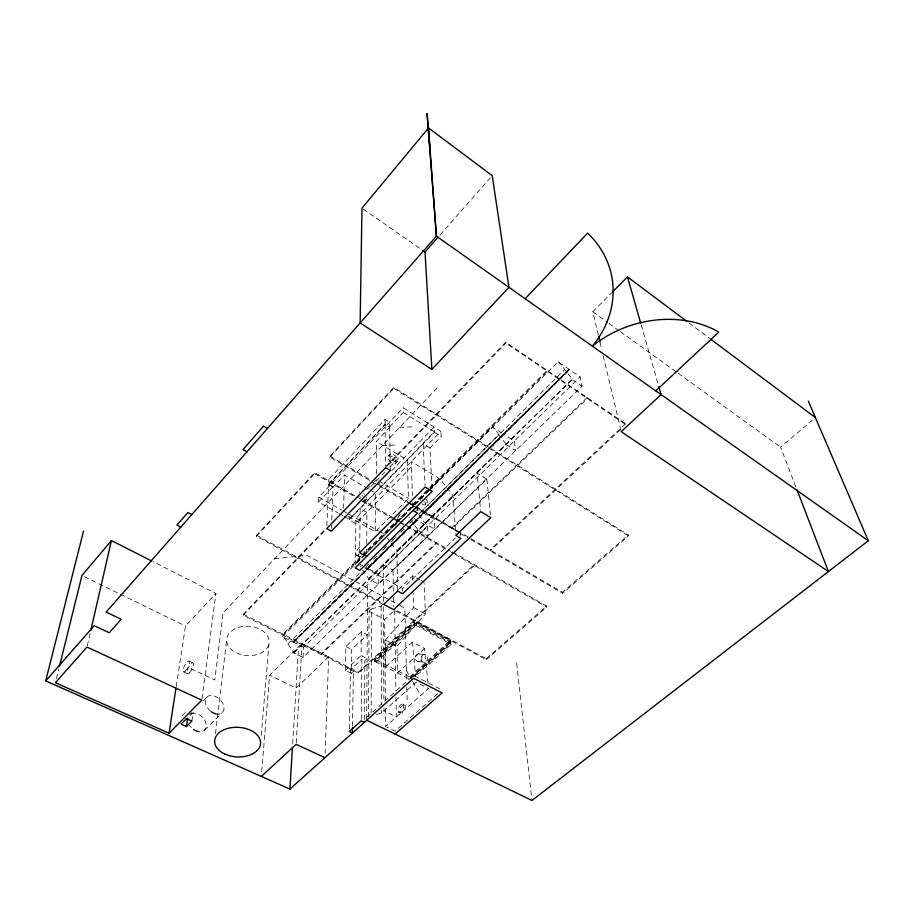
<?xml version="1.0" encoding="UTF-8"?>
<svg xmlns="http://www.w3.org/2000/svg" width="914" height="914" viewBox="0 0 914 914"><rect width="100%" height="100%" fill="white"/><g stroke="black" fill="none" stroke-linecap="round" stroke-linejoin="round"><path stroke-width="0.69" stroke-dasharray="4.57 3.43" d="M374.363 661.142L374.363 658.937L413.928 622.194L414.842 622.685L414.91 624.879L375.277 661.61L374.363 661.142L413.996 624.388L413.928 622.194M371.141 713.069L371.438 608.964L381.092 606.108L382.532 604.725M368.582 716.782L369.085 611.226L371.438 608.964M366.697 718.861L367.542 582.504M362.481 569.822L368.959 579.042L378.225 584.08L582.035 386.234L580.082 376.854L569.308 369.45L292.777 642.211L293.405 642.531L416.944 520.055L427.535 526.19L427.992 536.107L303.037 657.429L293.908 652.882L287.807 643.673A10.134 6.295 44.7 0 0 282.529 636.772L292.948 642.016L416.624 519.86L414.248 518.489M364.389 719.547L364.857 660.651L367.074 658.583L361.099 655.532L361.361 631.711L367.211 634.762L351.684 649.466L351.25 673.344L345.298 670.362L345.858 646.484L361.361 631.711M366.64 553.644L366.708 545.098M366.708 543.67L366.937 512.331L360.185 508.47L359.613 552.616M378.225 584.08L378.202 574.038L367.222 568.154L503.191 433.944L503.843 434.367M361.259 719.432L361.875 659.131L364.857 660.651M358.437 673.207L358.448 672.156L474.297 564.452L474.377 565.469L358.437 673.207L243.17 615.225L243.273 614.174L326.047 528.406M357.454 562.967A10.614 5.85 45 0 0 356.791 562.43L362.824 556.283M352.507 726.07L353.421 671.322L350.45 669.825L361.875 659.131M355.215 565.115L355.992 518.192L440.879 431.294L403.154 407.77L318.837 497.159L318.586 501.98L338.169 513.028M349.319 728.789L350.45 669.825M411.46 466.883L355.912 523.585L349.171 519.78L349.239 516.821M343.595 508.184L344.521 475.086L368.491 489.013L385.937 470.984M337.974 580.104L338.009 579.065M325.121 753.41L328.652 656.892L302.008 643.479L269.619 675.24L261.553 773.61M331.474 528.338L331.588 525.504M331.805 519.826L333.05 487.208L344.521 475.086M318.586 501.98L333.062 486.671L333.244 481.872L328.823 479.324L385.068 419.446L389.547 422.188L389.615 426.884L385.114 424.142L385.068 419.446M326.858 525.767L328.594 484.66L385.125 424.656L389.615 427.409L390.232 470.47M333.062 486.671L328.617 484.123L328.823 479.324M459.411 532.885L329.92 457.137L329.954 456.132L393.785 387.342L628.261 534.976L628.478 535.981L562.647 593.277L470.402 539.317M383.229 604.394L256.423 536.324L314.587 473.646L314.644 472.641L355.489 496.131M303.037 657.429L303.619 647.238L427.535 526.19M296.227 742.933L302.008 643.479M292.686 743.55L298.364 650.174M293.405 642.531L569.308 369.45M261.244 735.37L269.082 642.736A21.262 14.715 4 0 0 238.588 627.37A21.262 14.715 4 0 0 236.029 652.733A21.262 14.715 4 0 0 269.082 642.736M256.423 536.324L256.526 535.296L314.644 472.641M215.498 733.714L226.695 639.457M202.017 698.742L215.933 593.494L152.969 561.619M191.883 721.066L193.025 712.726L188.513 717.261M176.196 686.643L185.508 626.01L215.933 593.494M87.31 645.684L90.475 631.86M56.428 678.599L58.804 668.979M427.992 683.009L424.53 648.414L412.511 642.074L385.525 666.854L385.297 640.143L413.734 607.639L413.299 593.826M439.954 235.058L490.361 177.762M424.53 648.414L397.487 672.967L397.007 646.267L425.456 613.991L424.199 583.578M329.92 457.137L393.797 388.313L393.785 387.342M328.617 484.123L385.114 424.142M389.615 426.884L403.28 412.431L403.154 407.77M376.408 473.943L376.351 441.428L389.615 427.409M437.121 387.947L223.119 612.826L214.779 679.913L190.192 668.294M388.222 456.029L390.084 454.087M385.891 466.391L505.762 342.179L625.644 423.73L625.884 424.713L505.888 343.127L505.762 342.179M243.17 615.225L326.001 529.434M386.896 466.369L505.888 343.127M366.708 489.63L369.622 486.614M374.477 481.598L376.408 479.599M389.81 466.974L400.469 455.96M395.522 463.592A5.267 2.536 43.9 0 0 391.798 456.577A5.267 2.536 43.9 0 0 388.279 459.274A5.267 2.536 43.9 0 0 395.522 463.592L397.384 461.661A5.267 2.536 43.9 0 0 393.66 454.646A5.267 2.536 43.9 0 0 390.141 457.331A5.267 2.536 43.9 0 0 397.384 461.661M377.893 484.946L379.858 482.923M391.695 470.733L434.081 427.055L434.39 432.276L349.171 519.78M364.412 501.615L366.206 499.775M432.048 488.499L429.934 448.031L441.211 436.515L440.879 431.294M182.24 715.731L187.644 710.269M189.449 714.599L191.403 712.634M203.137 700.832L207.044 696.891M598.339 335.175L592.798 311.754L611.626 292.834M348.337 516.467L375.311 531.708L408.467 498.416L407.301 460.085L376.351 441.428M361.053 556.066L282.86 634.099L282.78 635.15L362.047 556.1M362.047 555.084L397.133 520.077L397.144 521.094M412.682 504.562L547.166 370.353L547.337 371.312L363.041 555.106M379.596 531.56L384.566 534.37L430.014 489.059M431.02 488.053L440.114 478.982L453.036 495.651L455.766 534.153M363.829 555.289L428.175 491.149M429.18 490.144L492.52 427.009L503.34 433.922M356.791 562.43L362.824 556.409M363.829 555.415L428.186 491.264M428.849 490.681L558.088 361.738L568.976 369.222L367.222 568.428M282.529 636.772L405.942 513.794A10.922 5.518 45.1 0 1 406.627 514.354M422.211 497.719L420.303 499.615A3.519 1.714 45.2 0 0 419.983 500.518M422.119 503.888A3.519 1.714 45.2 0 0 425.181 504.677L427.089 502.78M384.714 547.84L386.736 545.852M392.803 539.854L395.831 536.861M400.88 531.857L403.908 528.863M409.975 522.865L413.002 519.872M419.069 513.874L498.77 434.698A11.482 4.867 45.3 0 0 492.543 427.124L492.52 427.009M558.088 361.738L558.111 361.853A11.905 4.307 45.4 0 1 564.658 369.61L418.658 514.354L425.467 523.768L434.824 529.195L434.299 519.289L423.708 513.234M287.876 643.924L361.476 571.17M365.497 567.183L369.53 563.207M373.563 559.219L377.596 555.232M382.635 550.251L386.668 546.264M391.718 541.282L394.734 538.289M400.789 532.302L403.805 529.32M409.86 523.334L411.78 521.094M423.239 513.211L568.999 369.347L569.548 369.942L423.879 513.599L423.228 512.948M293.268 642.176L569.331 369.576M293.428 642.256L417.115 520.272M204.473 730.195L222.251 712.669M397.647 589.759L396.904 550.674L453.036 495.651M368.959 578.493L506.139 444.078L498.884 434.95M425.444 523.219L572.415 379.219L564.783 369.862M293.942 652.322L506.139 444.078M383.731 601.549L383.469 564.852L572.415 379.219M293.908 652.882L418.646 530.726L411.871 521.346M378.202 574.038L580.082 376.854M393.374 591.335L393.043 570.153L486.808 479.13L477.085 473.144L480.604 510.298M398.493 589.461L412.717 575.854L419.572 579.659M328.652 656.892L296.056 688.048L269.619 675.24M402.583 591.164L402.526 588.536L455.401 538.049M385.354 700.81L384.703 619.521L393.523 611.169M345.298 670.362L361.099 655.532M351.25 673.344L353.421 671.322M625.644 423.73L490.018 549.828L490.121 550.845L621.703 428.586M375.277 661.61L375.277 659.405L414.842 622.685M408.432 678.565L376.191 662.079L376.18 659.874L415.756 623.177L451.15 642.154L451.288 644.347L415.607 676.326M416.476 622.514L417.184 621.851L450.808 639.903L450.945 642.108L450.225 642.748L416.544 624.708L416.476 622.514L450.088 640.554L450.396 643.867L413.676 676.817M376.191 662.079L415.824 625.37L415.756 623.177M416.544 624.708L417.184 621.851M409.586 676.977L449.38 641.205L449.505 643.399L409.643 679.182L409.586 676.977L376.18 659.874M450.088 640.554L450.808 639.903M410.466 677.434L450.259 641.674M366.708 717.307L413.459 675.309L442.01 689.979M411.346 677.88L451.15 642.154M376.385 714.451L381.641 712.977L416.121 682.187L428.54 688.539L385.559 726.481L385.4 706.511M437.737 693.715L395.031 731.086L386.748 727.053M395.648 611.055L486.317 659.725L486.225 658.686L546.641 606.062L448.306 549.508M562.647 593.277L562.487 592.249L628.261 534.976M486.317 659.725L546.789 607.079L546.641 606.062M795.843 486.842L780.579 447.14L813.22 419.423M274.554 558.762L306.841 555.289L389.775 600.075M399.258 427.729L412.66 426.747M382.223 445.632L395.156 445.015M418.703 653.75L424.359 654.538M417.549 661.348L424.073 662.307M183.588 671.927L187.473 673.755M189.038 661.005L192.9 662.844M84.499 576.745L185.508 626.01M398.63 712.177L400.161 712.931M403.108 703.963A4.696 2.159 -63.8 0 1 401.269 711.275A4.696 2.159 -63.8 0 1 398.253 708.978A4.696 2.159 -63.8 0 1 403.108 703.963L404.639 704.728A4.684 2.159 -63.8 0 1 402.8 712.04A4.684 2.159 -63.8 0 1 399.784 709.744A4.684 2.159 -63.8 0 1 404.639 704.728M293.28 642.039L303.619 647.238M243.273 614.174L358.448 672.156M374.363 658.937L375.277 659.405M345.858 646.484L351.684 649.466M385.297 640.143L397.007 646.267M369.085 611.226L384.703 619.521M413.996 624.388L414.91 624.879M415.824 625.37L449.505 643.399M450.396 643.867L451.288 644.347M256.526 535.296L383.229 603.354M396.882 610.689L486.225 658.686M391.032 600.749L398.573 604.828M399.829 605.502L404.856 608.221L406.661 681.684M413.734 607.639L425.456 613.991M359.145 563.595L367.222 568.154M364.697 567.822L402.526 588.536M356.437 555.186L358.871 556.523M383.469 564.852L393.043 570.153M420.714 580.299L424.142 582.195M339.391 513.725L343.07 515.793M344.292 516.479L349.194 519.243L434.356 431.751L403.28 412.431M318.837 497.159L341.985 510.263M343.207 510.949L346.863 513.028M349.297 514.399L378.35 530.851M356.723 496.839L360.436 498.975M361.498 499.581L392.62 517.473M393.397 517.93L398.801 521.037M399.601 521.494L447.072 548.788M314.587 473.646L355.158 496.953M362.709 501.295L392.186 518.238M393.26 518.855L449.094 550.936M450.328 551.645L454.041 553.781M454.715 554.17L546.789 607.079M395.968 522.26L413.722 504.562M328.594 484.66L333.05 487.208M418.646 530.726L427.992 536.107M417.127 520.546L416.624 519.86M369.622 489.676L375.288 492.966L375.311 531.708M415.059 508.047L423.376 512.914M329.954 456.132L370.593 479.919M377.973 484.249L407.701 501.649M408.752 502.266L562.487 592.249M418.623 508.698L457.491 531.445M460.542 533.548L469.248 538.643M378.784 480.993L408.467 498.416M440.114 478.982L411.277 461.593L412.431 495.319M429.934 448.031L423.113 443.85L425.033 485.677M434.39 432.276L441.211 436.515M393.797 388.313L628.478 535.981M506.207 444.615L515.656 450.625L514.376 440.982L503.683 434.264M572.518 379.733L582.035 386.234M363.132 209.009L421.525 249.591M592.798 311.754L607.764 322.551M608.918 323.385L619.292 330.857M620.446 331.691L676.897 372.386M678.051 373.22L780.579 447.14M688.973 322.939L709.481 338.283M387.159 537.798L390.404 542.093M391.215 543.167L396.904 550.674M406.387 670.533L411.883 680.13M412.568 681.33L420.806 695.725M641.16 324.813L658.354 385.034M599.972 342.065L601.606 348.954M603.24 355.843L620.869 430.254M555.369 489.07L555.529 490.075M516.661 663.37L531.788 799.065M486.808 479.13L490.498 514.936M477.394 439.977L477.485 440.971M412.511 642.074L415.619 676.657M460.485 533.193L460.679 535.787M417.39 507.978L417.492 510.56M412.671 502.437L412.854 507.853M412.682 506.664L412.682 506.779A10.968 5.473 45.1 0 1 413.368 507.35M414.419 620.115L414.453 621.154M412.717 575.854L412.854 580.002M406.799 687.259L407.107 699.804M394.608 610.141L395.933 691.327M396.025 697.028L396.345 716.964L383.994 710.875L383.96 706.602M393.466 596.979L393.614 606.862M385.125 424.656L385.537 466.3M383.263 606.885L383.926 700.901M381.092 606.108L381.595 704.42M381.629 710.121L381.641 712.977M191.163 713.571A10.831 7.563 44.3 0 1 205.547 721.957A10.831 7.563 44.3 0 1 198.304 731.543M191.3 727.51A10.831 7.563 44.3 0 1 189.541 725.293M210.471 711.115A10.957 7.461 44.4 0 1 207.878 696.297A10.957 7.461 44.4 0 1 222.97 703.849A10.957 7.461 44.4 0 1 216.104 713.937M402.8 506.196A2.057 1.577 -1.5 0 1 403.177 505.899M359.076 554.238A5.176 2.022 -60.8 0 1 356.06 554.17A5.176 2.022 -60.8 0 1 358.642 547.943A5.176 2.022 -60.8 0 1 362.115 546.915M364.218 551.188A5.164 2.034 -60.8 0 1 363.715 552.387M360.722 556.26A5.164 2.034 -60.8 0 1 358.916 553.073M366.64 497.524A5.164 2.651 43.9 0 1 364.675 500.095M360.516 497.707A5.164 2.651 43.9 0 1 359.659 496.679M359.053 492.349A5.164 2.651 43.9 0 1 359.728 492.052M363.738 493.526A5.164 2.651 43.9 0 1 364.732 494.428M364.846 499.364A5.164 2.651 43.8 0 1 361.875 501.706M361.944 495.377A5.164 2.651 43.8 0 1 362.938 496.279M406.49 508.39A2.057 1.577 -1.5 0 1 405.702 509.441M424.622 501.706A3.519 1.714 45.2 0 1 425.181 504.677M425.935 499.124A3.519 1.714 45.2 0 1 427.238 502.62A3.519 1.714 45.2 0 1 424.027 502.003M421.948 498.096A3.519 1.714 45.2 0 1 422.622 497.513M409.129 516.878A10.922 5.518 45.1 0 1 409.678 517.575M415.881 509.886A10.968 5.473 45.1 0 1 416.43 510.583M359.888 565.423A10.614 5.85 45 0 1 360.904 566.783M411.014 504.768A14.544 5.918 -59.9 0 1 413.471 506.63M396.31 523.733A14.544 5.918 -59.9 0 1 400.286 513.965M410.809 504.642A14.544 5.918 -59.9 0 1 413.265 506.505M395.842 526.35A14.544 5.918 -59.9 0 1 399.441 514.925M321.237 653.419L321.191 654.47L436.401 543.647L436.344 542.63L321.237 653.419M587.108 397.51L451.984 527.572L452.053 528.589L587.314 398.481L587.108 397.51M420.794 660.342A3.873 3.313 -81.4 0 0 419.549 653.887A3.873 3.313 -81.4 0 0 415.299 658.617A3.873 3.313 -81.4 0 0 420.794 660.342M426.461 661.165A3.896 3.325 -81.5 0 0 425.216 654.664A3.896 3.325 -81.5 0 0 420.954 659.44A3.896 3.325 -81.5 0 0 426.461 661.165M189.575 672.681A6.09 1.965 -63.1 0 0 193.277 663.221A6.09 1.965 -63.1 0 0 187.724 669.002A6.09 1.965 -63.1 0 0 189.575 672.681M185.679 670.853A6.101 1.954 -63.1 0 0 189.415 661.382A6.101 1.954 -63.1 0 0 183.863 667.186A6.101 1.954 -63.1 0 0 185.679 670.853"/><path stroke-width="1.37" d="M352.484 727.475L352.393 733.085L349.274 731.6L361.247 720.838L364.366 722.346M83.562 530.954L45.7 680.919L289.921 789.09L292.423 747.823M186.433 726.516L191.883 721.066L186.456 718.61L181.018 724.082L186.433 726.516L187.61 718.164A10.831 7.563 44.3 0 0 187.621 720.461M169.056 733.177L201.823 700.147L86.99 647.066L55.4 682.724L169.056 733.177L175.979 688.048M90.794 630.477L111.417 540.585L151.713 560.979M59.49 666.226L81.94 575.5L111.417 540.585M428.506 127.949L361.967 208.198L360.15 322.962L431.876 369.393L508.949 287.327L492.223 175.648L428.506 127.949L436.401 236.166L106.15 612.094L121.196 619.292L109.212 632.739L94.222 625.679L45.7 680.919M431.876 369.393L425.021 252.024L438.092 237.172M525.116 298.729L587.656 233.116A104.07 89.721 -10.5 0 1 592.386 346.166A98.495 77.69 -16.6 0 1 718.792 332.113L655.772 390.872M612.609 291.84L627.484 276.896L686.7 321.237M261.324 776.42L296.147 744.35L324.961 757.672M289.921 789.09L413.551 678.257L442.159 692.926L395.077 734.045M808.307 401.086L868.3 540.745L531.948 800.47L366.697 720.266M180.789 527.138L176.916 525.104L187.93 512.503L191.826 514.571M366.617 556.489L359.613 552.616L425.101 487.071L432.185 491.298L355.169 567.88L359.762 570.393L417.584 513.131L412.945 510.423M246.951 451.824L242.998 449.585L263.506 426.153L267.482 428.46M422.691 250.402L425.021 252.024M868.3 540.745L436.401 236.166L427.067 113.53L430.288 152.318M710.612 339.14L815.391 417.572M796.871 489.493L828.415 571.536L621.2 431.625L661.085 394.62L658.743 386.405M627.484 276.896L640.771 323.442M598.67 336.558L599.972 342.065M216.104 713.937A10.957 7.461 44.4 0 1 211.225 711.698M198.304 731.543A10.831 7.563 44.3 0 1 193.448 729.361M385.548 467.694L326.732 528.6L331.371 531.171L390.232 470.47L385.548 467.694M397.67 591.072L383.754 604.371L393.66 609.684L490.772 517.69L480.73 511.669L455.858 535.444L460.873 538.369L402.64 593.78L397.67 591.072M224.844 754.039A22.987 14.807 3.1 0 0 260.536 743.802A22.987 14.807 3.1 0 0 227.449 728.504A22.987 14.807 3.1 0 0 224.844 754.039"/></g></svg>
